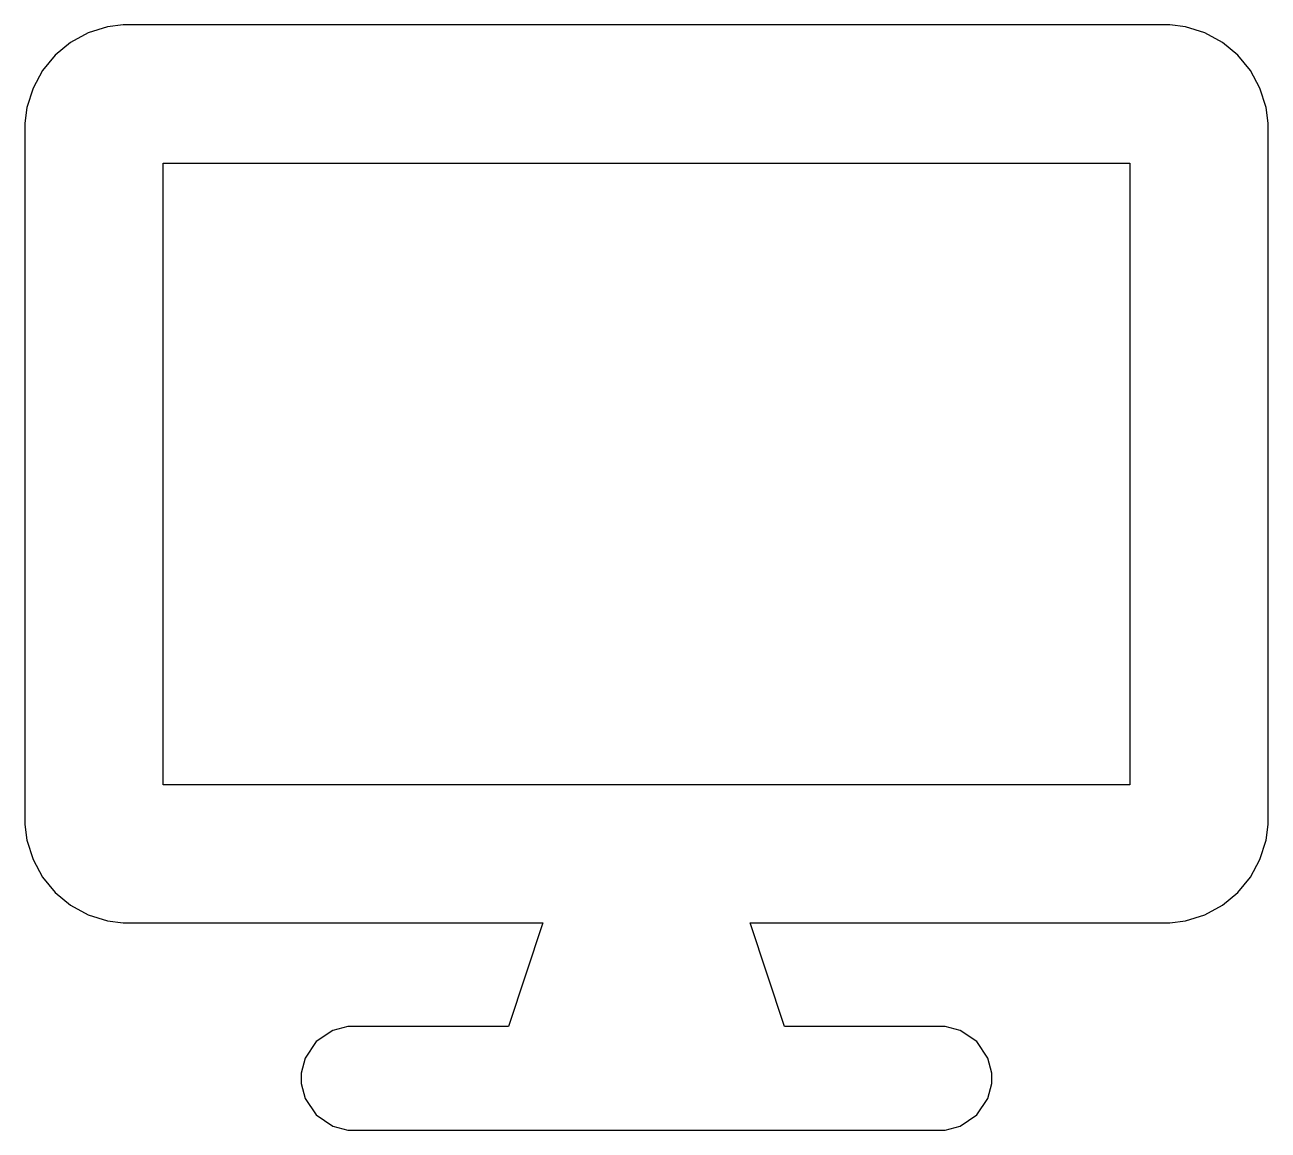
# Model space of a CAD drawing. Extents: x 0 to 6, y 0 to 5.33.
import ezdxf

# ---------------------------------------------------------------- set-up
doc = ezdxf.new("R2010")
doc.units = 0
doc.layers.get('0').update_dxf_attribs({"linetype": 'CONTINUOUS'})

msp = doc.modelspace()

# ---------------------------------------------------------------- linework, layer by layer
at = {"color": 0}
for points in [[(5.5, 5.3333), (0.5, 5.3333), (0.4748, 5.3333), (0.3993, 5.3232), (0.3054, 5.2941), (0.2205, 5.2479), (0.1465, 5.1868), (0.0854, 5.1128), (0.0393, 5.0279), (0.0101, 4.9341), (0, 4.8586), (0, 4.8333), (0, 1.5), (0, 1.4748), (0.0101, 1.3993), (0.0393, 1.3054), (0.0854, 1.2205), (0.1465, 1.1465), (0.2205, 1.0855), (0.3054, 1.0393), (0.3993, 1.0102), (0.4748, 1), (0.5, 1), (2.5, 1), (2.3333, 0.5), (1.5833, 0.5), (1.5589, 0.5), (1.4858, 0.4805), (1.4064, 0.427), (1.3529, 0.3475), (1.3333, 0.2744), (1.3333, 0.25), (1.3333, 0.2256), (1.3529, 0.1525), (1.4064, 0.0731), (1.4858, 0.0196), (1.5589, 0), (1.5833, 0), (4.4167, 0), (4.441, 0), (4.5142, 0.0196), (4.5936, 0.0731), (4.6471, 0.1525), (4.6667, 0.2256), (4.6667, 0.25), (4.6667, 0.2744), (4.6471, 0.3475), (4.5936, 0.427), (4.5142, 0.4805), (4.441, 0.5), (4.4167, 0.5), (3.6667, 0.5), (3.5, 1), (5.5, 1), (5.5252, 1), (5.6007, 1.0102), (5.6946, 1.0393), (5.7795, 1.0855), (5.8535, 1.1465), (5.9146, 1.2205), (5.9607, 1.3054), (5.9898, 1.3993), (6, 1.4748), (6, 1.5), (6, 4.8333), (6, 4.8586), (5.9898, 4.9341), (5.9607, 5.0279), (5.9146, 5.1128), (5.8535, 5.1868), (5.7795, 5.2479), (5.6946, 5.2941), (5.6007, 5.3232), (5.5252, 5.3333), (5.5, 5.3333)], [(5.3333, 1.6667), (0.6667, 1.6667), (0.6667, 4.6667), (5.3333, 4.6667), (5.3333, 1.6667)]]:
    msp.add_lwpolyline(points, close=True, dxfattribs=at)

doc.saveas('drawing.dxf')
